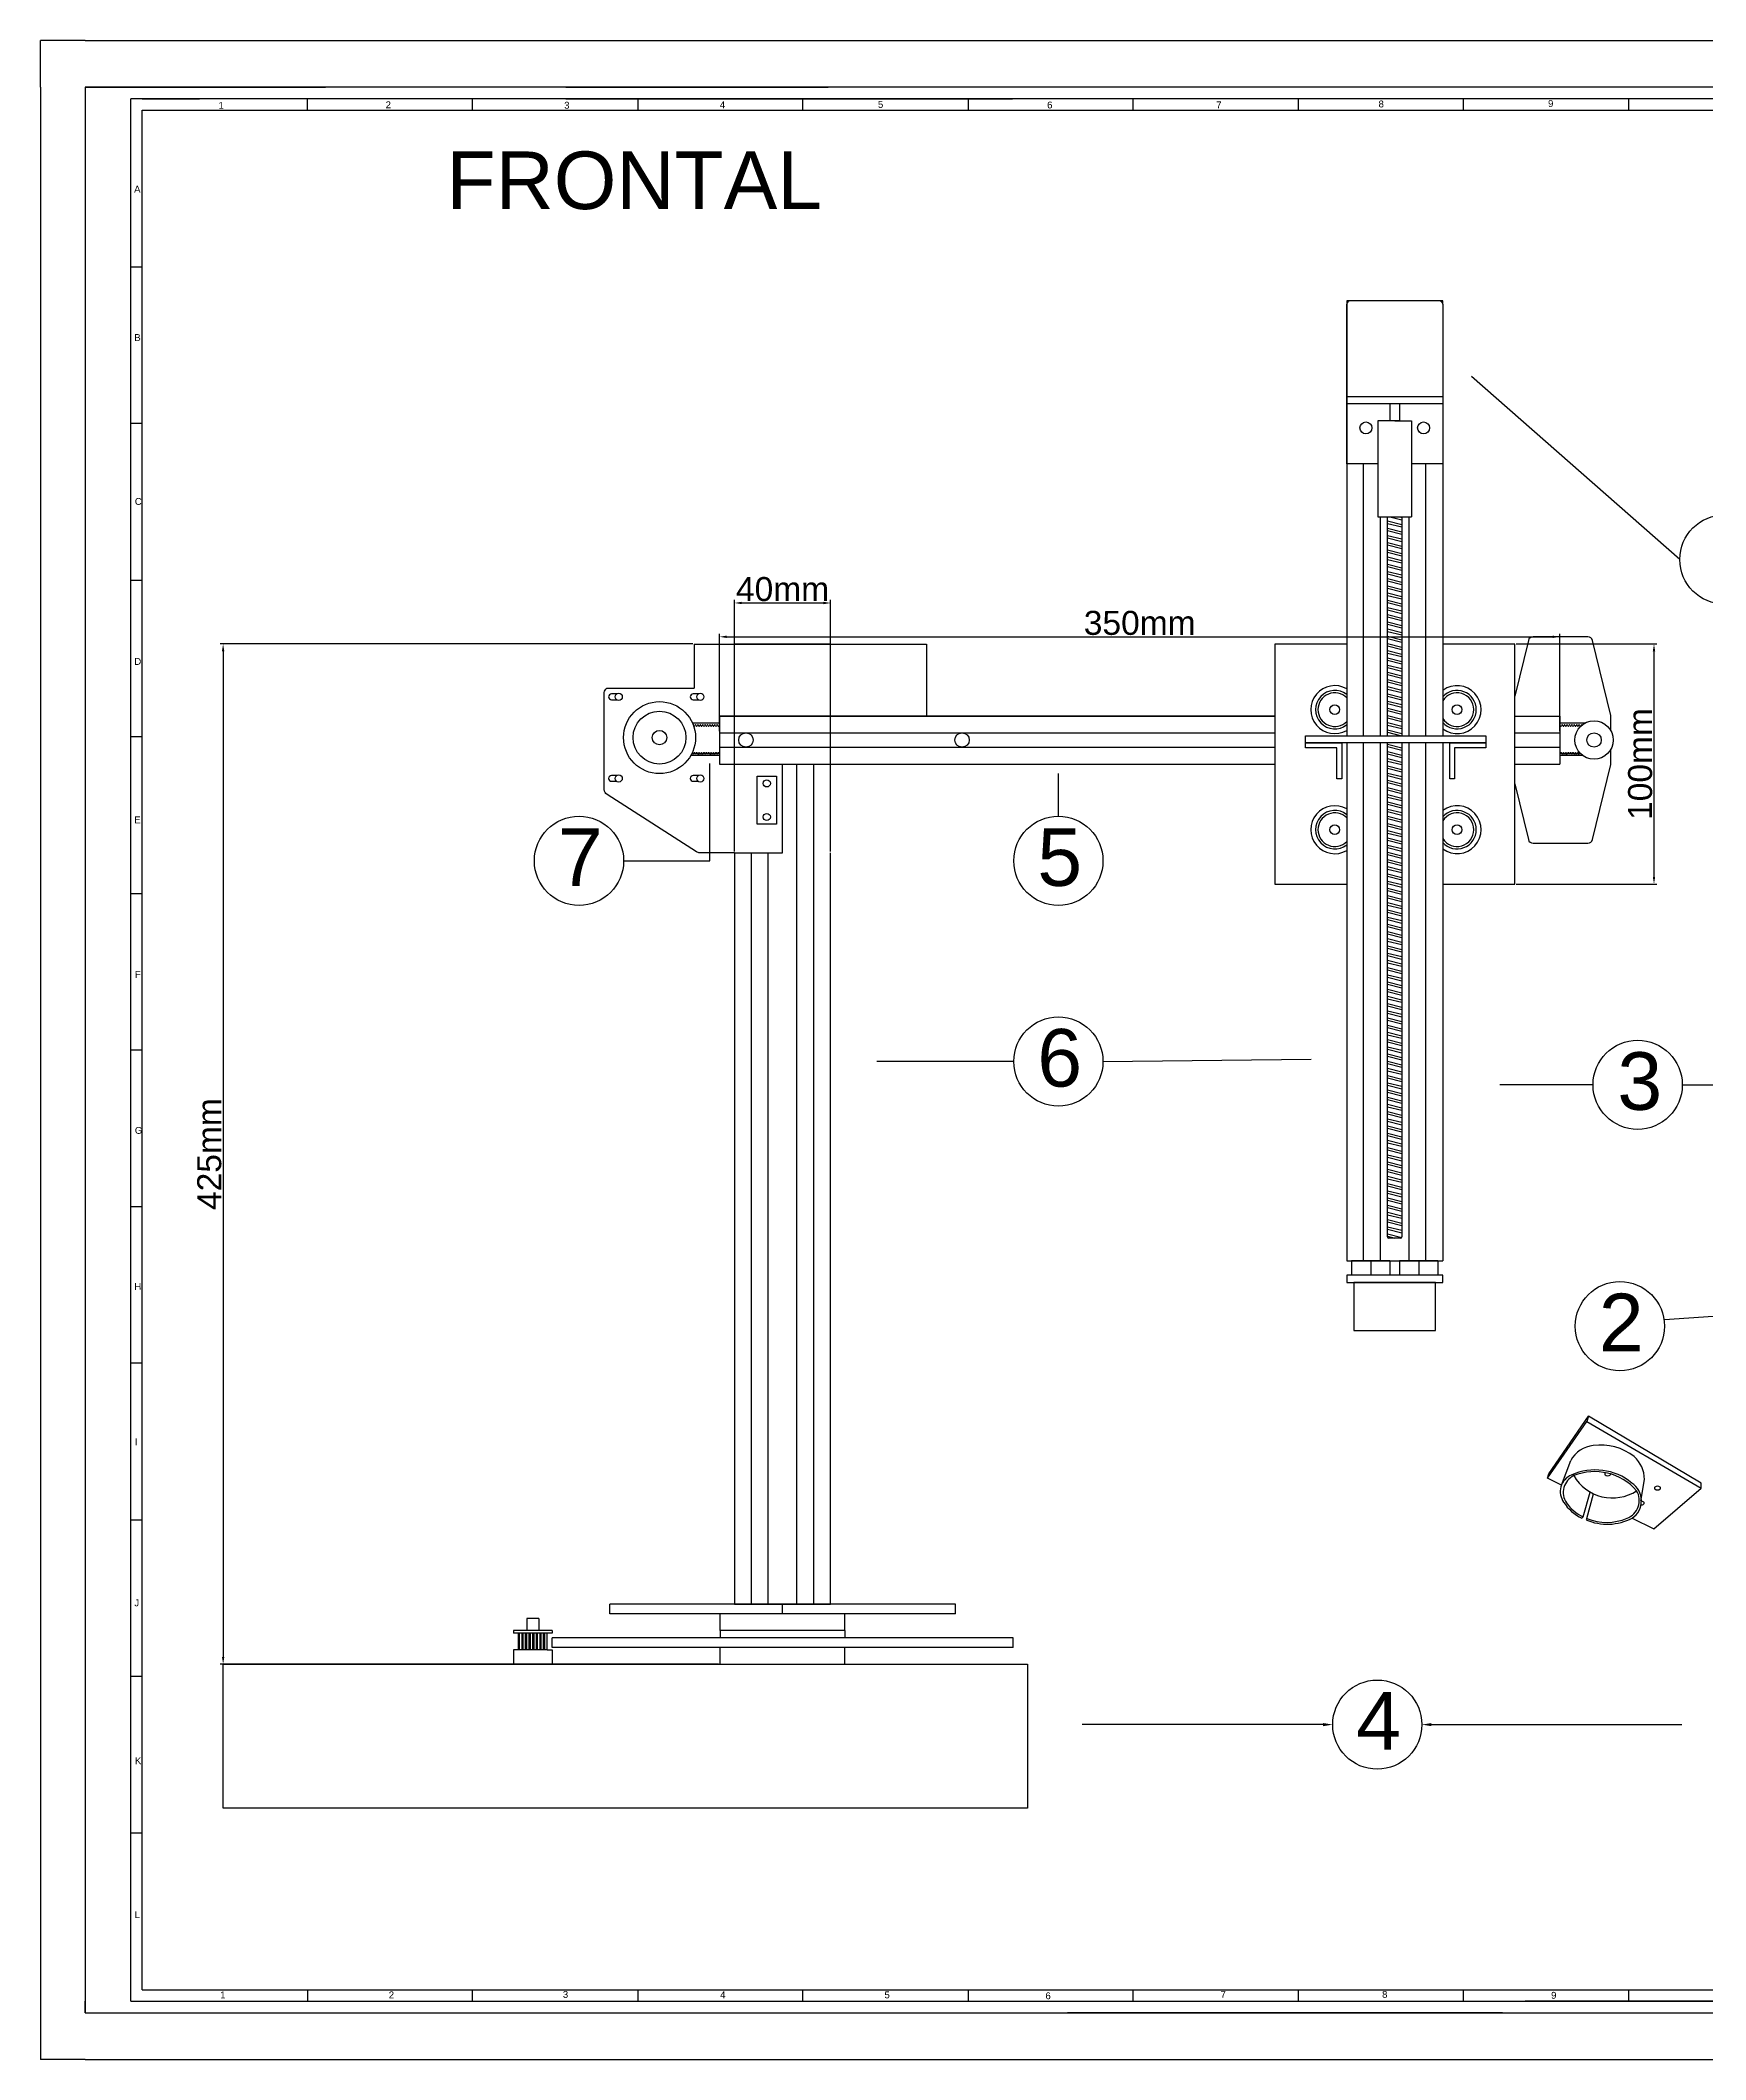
# Model space of a CAD drawing. Header units: millimetres. Extents: x -1898 to 4258, y 366 to 1294.
# Drawn here: x 1060 to 1753, y 447 to 1288 of the extents above; entities that cross this region are included whole.
import ezdxf
from ezdxf import colors
from ezdxf.entities.mleader import LeaderData, LeaderLine
from ezdxf.math import Vec2, Vec3

# ---------------------------------------------------------------- set-up
doc = ezdxf.new("R2010")
doc.units = ezdxf.units.MM
doc.layers.get('Defpoints').update_dxf_attribs({"color": 170})
for name, color, linetype in [('Carros', 10, 'Continuous'), ('Complementos', 3, 'Continuous'), ('Plásticos', 50, 'Continuous')]:
    doc.layers.add(name, color=color, linetype=linetype)
doc.layers.add('Medidas', color=5, linetype='Continuous', lineweight=30, plot=False)
doc.styles.add('Anotativo', font='arial.ttf')
doc.styles.get("Standard").update_dxf_attribs({"font": 'arial.ttf', "height": 5})
doc.dimstyles.new('ISO-25', dxfattribs={"dimtxt": 10, "dimasz": 3, "dimexe": 1.25, "dimexo": 0.625, "dimtad": 1, "dimtxsty": 'Anotativo', "dimcen": 2.5, "dimadec": 0, "dimazin": 0, "dimtfac": 1, "dimtmove": 0, "dimatfit": 3, "dimfxl": 1, "dimarcsym": 0})

# ---------------------------------------------------------------- blocks, each defined once
blk = doc.blocks.new('*D18')
at = {"layer": 'Defpoints', "color": 0, "transparency": 16777216}
for p in [(1692.75, 1039.67), (1342.75, 999.67), (1692.75, 999.67)]:
    blk.add_point(p, dxfattribs=at)
at = {"layer": 'Medidas', "color": 0, "lineweight": -2, "transparency": 16777216}
for p, q in [((1342.75, 1000.29), (1342.75, 1040.92)), ((1345.75, 1039.67), (1689.75, 1039.67)), ((1692.75, 1000.29), (1692.75, 1040.92))]:
    blk.add_line(p, q, dxfattribs=at)
at = {"layer": 'Medidas', "color": 0, "transparency": 16777216}
for points in [[(1345.75, 1040.17), (1345.75, 1039.17), (1342.75, 1039.67)], [(1689.75, 1040.17), (1689.75, 1039.17), (1692.75, 1039.67)]]:
    blk.add_solid(points, dxfattribs=at)
at = {"layer": 'Medidas', "color": 0, "transparency": 16777216, "insert": (1517.75, 1045.4), "char_height": 10, "attachment_point": 5, "style": 'Anotativo'}
blk.add_mtext('350mm', dxfattribs=at)
blk = doc.blocks.new('*D21')
at = {"layer": 'Defpoints', "color": 0, "transparency": 16777216}
for p in [(1332.24, 1036.67), (1135.99, 611.67), (1342.99, 611.67)]:
    blk.add_point(p, dxfattribs=at)
at = {"layer": 'Medidas', "color": 0, "lineweight": -2, "transparency": 16777216}
for p, q in [((1331.61, 1036.67), (1134.74, 1036.67)), ((1135.99, 1033.67), (1135.99, 614.67)), ((1342.37, 611.67), (1134.74, 611.67))]:
    blk.add_line(p, q, dxfattribs=at)
at = {"layer": 'Medidas', "color": 0, "transparency": 16777216}
for points in [[(1135.49, 1033.67), (1136.49, 1033.67), (1135.99, 1036.67)], [(1135.49, 614.67), (1136.49, 614.67), (1135.99, 611.67)]]:
    blk.add_solid(points, dxfattribs=at)
at = {"layer": 'Medidas', "color": 0, "transparency": 16777216, "insert": (1130.26, 824.17), "char_height": 10, "attachment_point": 5, "rotation": 90, "style": 'Anotativo'}
blk.add_mtext('425mm', dxfattribs=at)
blk = doc.blocks.new('*D22')
at = {"layer": 'Defpoints', "color": 0, "transparency": 16777216}
for p in [(1388.99, 1053.75), (1348.99, 949.67), (1388.99, 949.67)]:
    blk.add_point(p, dxfattribs=at)
at = {"layer": 'Medidas', "color": 0, "lineweight": -2, "transparency": 16777216}
for p, q in [((1348.99, 950.29), (1348.99, 1055)), ((1351.99, 1053.75), (1385.99, 1053.75)), ((1388.99, 950.29), (1388.99, 1055))]:
    blk.add_line(p, q, dxfattribs=at)
at = {"layer": 'Medidas', "color": 0, "transparency": 16777216}
for points in [[(1351.99, 1054.25), (1351.99, 1053.25), (1348.99, 1053.75)], [(1385.99, 1054.25), (1385.99, 1053.25), (1388.99, 1053.75)]]:
    blk.add_solid(points, dxfattribs=at)
at = {"layer": 'Medidas', "color": 0, "transparency": 16777216, "insert": (1368.99, 1059.49), "char_height": 10, "attachment_point": 5, "style": 'Anotativo'}
blk.add_mtext('40mm', dxfattribs=at)
blk = doc.blocks.new('*D25')
at = {"layer": 'Defpoints', "color": 0, "lineweight": -2, "transparency": 16777216}
for p, q in [((1674.62, 1036.67), (1733.21, 1036.67)), ((1731.96, 1033.67), (1731.96, 939.67)), ((1674.62, 936.67), (1733.21, 936.67))]:
    blk.add_line(p, q, dxfattribs=at)
at = {"layer": 'Defpoints', "color": 0, "transparency": 16777216}
for p in [(1673.99, 1036.67), (1673.99, 936.67), (1731.96, 936.67)]:
    blk.add_point(p, dxfattribs=at)
for points in [[(1731.46, 1033.67), (1732.46, 1033.67), (1731.96, 1036.67)], [(1731.46, 939.67), (1732.46, 939.67), (1731.96, 936.67)]]:
    blk.add_solid(points, dxfattribs=at)
at = {"layer": 'Defpoints', "color": 0, "transparency": 16777216, "insert": (1726.23, 986.67), "char_height": 10, "attachment_point": 5, "rotation": 90, "style": 'Anotativo'}
blk.add_mtext('100mm', dxfattribs=at)

msp = doc.modelspace()

# ---------------------------------------------------------------- linework, layer by layer
at = {"color": 0}
for p, q in [((1059.879, 1268.57), (1059.879, 1288.121)), ((1078.476, 1288.121), (1059.879, 1288.121)), ((1078.476, 1288.121), (2212.434, 1288.121)), ((1059.879, 1268.57), (1059.879, 466.502)), ((2212.434, 1268.57), (1078.476, 1268.57)), ((1078.476, 1268.57), (1078.476, 466.502)), ((1078.476, 1268.57), (1178.616, 1268.57)), ((1078.476, 1268.57), (1102.319, 1268.57)), ((2207.665, 1263.801), (1097.551, 1263.801)), ((1097.551, 471.271), (1097.551, 1263.801)), ((1102.319, 1263.801), (1126.162, 1263.801)), ((1171.105, 1259.033), (1171.105, 1263.801)), ((1239.891, 1259.033), (1239.891, 1263.801)), ((1278.755, 1268.57), (1387.954, 1268.57)), ((1278.755, 1263.801), (1464.728, 1263.801)), ((1278.755, 1263.801), (1383.186, 1263.801)), ((1308.677, 1263.801), (1308.677, 1259.033)), ((1377.463, 1259.033), (1377.463, 1263.801)), ((1446.25, 1263.801), (1446.25, 1259.033)), ((1668.821, 1263.801), (1487.617, 1263.801)), ((1515.036, 1259.033), (1515.036, 1263.801)), ((1583.822, 1263.801), (1583.822, 1259.033)), ((1668.821, 1268.57), (1641.893, 1268.57)), ((1652.608, 1259.033), (1652.608, 1263.801)), ((1668.821, 1268.57), (1668.821, 1268.57)), ((1721.394, 1263.801), (1721.394, 1259.033)), ((1102.319, 1259.033), (2202.897, 1259.033)), ((1102.319, 476.039), (1102.319, 1259.033)), ((1102.319, 1259.033), (1171.105, 1259.033)), ((1171.105, 1259.033), (1239.891, 1259.033)), ((1097.551, 1193.776), (1102.319, 1193.776)), ((1102.319, 1128.527), (1097.551, 1128.527)), ((1097.551, 1063.279), (1102.319, 1063.279)), ((1102.319, 998.03), (1097.551, 998.03)), ((1097.551, 932.781), (1102.319, 932.781)), ((1102.319, 867.532), (1097.551, 867.532)), ((1097.551, 802.283), (1102.319, 802.283)), ((1102.319, 737.035), (1097.551, 737.035)), ((1097.551, 671.786), (1102.319, 671.786)), ((1102.319, 606.537), (1097.551, 606.537)), ((1102.319, 541.288), (1102.319, 606.537)), ((1102.319, 541.288), (1097.551, 541.288)), ((1102.319, 476.039), (1102.319, 541.288)), ((1078.476, 466.502), (1078.476, 471.271)), ((1097.551, 471.271), (1097.551, 476.039)), ((1097.551, 471.271), (2031.229, 471.271)), ((1097.551, 471.271), (1278.755, 471.271)), ((1097.551, 471.271), (1278.755, 471.271)), ((1097.551, 471.271), (1111.856, 471.271)), ((1102.319, 476.039), (2031.229, 476.039)), ((1102.319, 476.039), (1171.105, 476.039)), ((1171.105, 476.039), (1171.105, 471.271)), ((1239.891, 471.271), (1239.891, 476.039)), ((1308.677, 476.039), (1308.677, 471.271)), ((1377.463, 471.271), (1377.463, 476.039)), ((1446.25, 476.039), (1446.25, 471.271)), ((1515.036, 471.271), (1515.036, 476.039)), ((1583.822, 476.039), (1583.822, 471.271)), ((1652.608, 471.271), (1652.608, 476.039)), ((1859.562, 471.271), (1678.358, 471.271)), ((1721.394, 476.039), (1721.394, 471.271)), ((1059.879, 466.502), (1059.879, 446.951)), ((1078.476, 466.502), (2038.191, 466.502)), ((1078.476, 466.502), (2038.191, 466.502)), ((1078.476, 466.502), (1097.551, 466.502)), ((1078.476, 466.502), (1083.245, 466.502)), ((1078.476, 466.502), (1126.162, 466.502)), ((1126.162, 466.502), (1173.847, 466.502)), ((1668.821, 466.502), (1487.617, 466.502)), ((1668.821, 466.502), (1487.617, 466.502)), ((1078.476, 446.951), (1059.879, 446.951)), ((1078.476, 446.951), (2212.434, 446.951))]:
    msp.add_line(p, q, dxfattribs=at)
for p, q in [((1643.993, 1179.667), (1603.993, 1179.667)), ((1643.993, 1178.167), (1643.993, 1179.667)), ((1603.993, 1111.667), (1603.993, 998.472)), ((1610.993, 998.472), (1610.993, 1111.667)), ((1636.993, 998.472), (1636.993, 1111.667)), ((1643.993, 1111.667), (1643.993, 998.472)), ((1617.993, 998.472), (1617.993, 1089.667)), ((1629.993, 998.472), (1629.993, 1089.667)), ((1573.993, 1006.667), (1342.752, 1006.667)), ((1342.752, 1006.667), (1342.752, 986.667)), ((1342.752, 1006.667), (1573.993, 1006.667)), ((1673.993, 1006.667), (1692.752, 1006.667)), ((1692.752, 1006.667), (1692.752, 986.667)), ((1342.752, 999.667), (1573.993, 999.667)), ((1342.752, 993.667), (1573.993, 993.667)), ((1586.873, 993.472), (1586.873, 995.472)), ((1586.873, 995.472), (1601.873, 995.472)), ((1599.873, 993.472), (1586.873, 993.472)), ((1599.873, 980.472), (1599.873, 993.472)), ((1601.873, 995.472), (1601.873, 980.472)), ((1603.993, 995.472), (1603.993, 779.667)), ((1610.993, 779.667), (1610.993, 995.472)), ((1617.993, 779.667), (1617.993, 995.472)), ((1629.993, 779.667), (1629.993, 995.472)), ((1636.993, 779.667), (1636.993, 995.472)), ((1643.993, 995.472), (1643.993, 779.667)), ((1646.873, 995.472), (1661.873, 995.472)), ((1646.873, 980.472), (1646.873, 995.472)), ((1661.873, 993.472), (1648.873, 993.472)), ((1648.873, 993.472), (1648.873, 980.472)), ((1661.873, 995.472), (1661.873, 993.472)), ((1673.993, 999.667), (1692.752, 999.667)), ((1673.993, 993.667), (1692.752, 993.667)), ((1342.752, 986.667), (1573.993, 986.667)), ((1374.993, 636.667), (1374.993, 986.667)), ((1381.993, 636.667), (1381.993, 986.667)), ((1673.993, 986.667), (1692.752, 986.667)), ((1601.873, 980.472), (1599.873, 980.472)), ((1648.873, 980.472), (1646.873, 980.472)), ((1355.993, 636.667), (1355.993, 949.667)), ((1362.993, 636.667), (1362.993, 949.667)), ((1603.993, 779.667), (1643.993, 779.667))]:
    msp.add_line(p, q)
for points in [[(1603.993, 1179.667), (1603.993, 998.472)], [(1388.993, 1036.667), (1348.993, 1036.667)], [(1348.993, 949.667), (1348.993, 636.667), (1388.993, 636.667), (1388.993, 949.667)]]:
    msp.add_lwpolyline(points)
msp.add_lwpolyline([(1661.873, 995.472), (1586.873, 995.472), (1586.873, 998.472), (1661.873, 998.472)], close=True)
for centre in [(1300.752, 1014.667), (1334.752, 1014.667), (1300.752, 980.667), (1334.752, 980.667), (1362.409, 978.601), (1362.409, 964.601)]:
    msp.add_circle(centre, 1.5)
at = {"layer": 'Carros'}
for p, q in [((1332.235, 1036.667), (1332.235, 1018.225)), ((1428.993, 1036.667), (1428.993, 1006.667)), ((1295.838, 1018.225), (1332.235, 1018.225)), ((1299.852, 1015.867), (1297.752, 1015.867)), ((1297.752, 1013.467), (1299.852, 1013.467)), ((1333.852, 1015.867), (1331.752, 1015.867)), ((1331.752, 1013.467), (1333.852, 1013.467)), ((1368.993, 949.667), (1368.993, 986.667)), ((1299.852, 981.867), (1297.752, 981.867)), ((1297.752, 979.467), (1299.852, 979.467)), ((1333.852, 981.867), (1331.752, 981.867)), ((1331.752, 979.467), (1333.852, 979.467)), ((1358.409, 981.601), (1366.409, 981.601)), ((1358.409, 961.601), (1358.409, 981.601)), ((1366.409, 981.601), (1366.409, 961.601)), ((1366.409, 961.601), (1358.409, 961.601)), ((1348.993, 949.667), (1368.993, 949.667)), ((1440.993, 636.667), (1296.993, 636.667)), ((1296.993, 632.667), (1296.993, 636.667)), ((1440.993, 632.667), (1296.993, 632.667)), ((1394.993, 632.667), (1342.993, 632.667)), ((1342.993, 625.667), (1342.993, 632.667)), ((1368.993, 632.667), (1368.993, 636.667)), ((1394.993, 625.667), (1394.993, 632.667)), ((1440.993, 632.667), (1440.993, 636.667)), ((1464.993, 622.667), (1272.993, 622.667)), ((1272.993, 618.667), (1272.993, 622.667)), ((1394.993, 625.667), (1342.993, 625.667)), ((1342.993, 625.667), (1342.993, 622.667)), ((1394.993, 625.667), (1394.993, 622.667)), ((1464.993, 618.667), (1464.993, 622.667)), ((1464.993, 618.667), (1272.993, 618.667)), ((1342.993, 611.667), (1342.993, 618.667)), ((1388.993, 618.667), (1348.993, 618.667)), ((1394.993, 611.667), (1394.993, 618.667))]:
    msp.add_line(p, q, dxfattribs=at)
for points in [[(1332.235, 1036.667), (1428.993, 1036.667)], [(1603.993, 1036.667), (1573.993, 1036.667), (1573.993, 936.667), (1603.993, 936.667)], [(1643.993, 936.667), (1673.993, 936.667), (1673.993, 1036.667), (1643.993, 1036.667)]]:
    msp.add_lwpolyline(points, dxfattribs=at)
for points in [[(1713.993, 1000.54), (1713.993, 1006.428, 0.0595292), (1713.937, 1006.899), (1706.364, 1038.138, 0.3461491), (1704.42, 1039.667), (1681.566, 1039.667, 0.3461491), (1679.623, 1038.138), (1673.993, 1014.917)], [(1348.993, 949.667), (1334.484, 949.667, -0.1434828), (1333.135, 950.062), (1295.902, 973.929, -0.2555432), (1294.752, 976.034), (1294.752, 1016.445, -0.2811763), (1295.838, 1018.225)], [(1673.993, 978.417), (1679.623, 955.195, 0.3461491), (1681.566, 953.667), (1704.42, 953.667, 0.3461491), (1706.364, 955.195), (1713.937, 986.434, 0.0595292), (1713.993, 986.906), (1713.993, 992.794)]]:
    msp.add_lwpolyline(points, format="xyb", dxfattribs=at)
for centre, radius in [((1317.752, 997.667), 15), ((1353.752, 996.667), 3), ((1443.752, 996.667), 3)]:
    msp.add_circle(centre, radius, dxfattribs=at)
for centre in [(1297.752, 1014.667), (1331.752, 1014.667), (1297.752, 980.667), (1331.752, 980.667)]:
    msp.add_arc(centre, 1.2, 90, 270, dxfattribs=at)
at = {"layer": 'Complementos'}
for p, q in [((1603.993, 1139.667), (1603.993, 1178.167)), ((1642.493, 1179.667), (1605.493, 1179.667)), ((1643.993, 1178.167), (1643.993, 1139.667)), ((1643.993, 1139.667), (1603.993, 1139.667)), ((1603.993, 1111.667), (1603.993, 1139.667)), ((1643.993, 1136.667), (1603.993, 1136.667)), ((1621.993, 1136.667), (1621.993, 1129.667)), ((1625.993, 1136.667), (1625.993, 1129.667)), ((1643.993, 1139.667), (1643.993, 1111.667)), ((1621.993, 1129.667), (1616.993, 1129.667)), ((1616.993, 1129.667), (1616.993, 1089.667)), ((1625.993, 1129.667), (1621.993, 1129.667)), ((1623.993, 1129.667), (1630.993, 1129.667)), ((1625.993, 1129.667), (1630.993, 1129.667)), ((1630.993, 1129.667), (1630.993, 1089.667)), ((1616.993, 1111.667), (1603.993, 1111.667)), ((1643.993, 1111.667), (1630.993, 1111.667)), ((1616.993, 1089.667), (1630.993, 1089.667)), ((1620.993, 998.472), (1620.993, 1089.667)), ((1620.993, 1087.917), (1626.993, 1086.417)), ((1620.993, 1086.917), (1626.993, 1085.417)), ((1621.993, 1089.667), (1626.993, 1088.417)), ((1625.993, 1089.667), (1626.993, 1089.417)), ((1626.993, 1089.667), (1626.993, 998.472)), ((1620.993, 1084.917), (1626.993, 1083.417)), ((1620.993, 1083.917), (1626.993, 1082.417)), ((1620.993, 1081.917), (1626.993, 1080.417)), ((1620.993, 1080.917), (1626.993, 1079.417)), ((1620.993, 1078.917), (1626.993, 1077.417)), ((1620.993, 1077.917), (1626.993, 1076.417)), ((1620.993, 1075.917), (1626.993, 1074.417)), ((1620.993, 1074.917), (1626.993, 1073.417)), ((1620.993, 1072.917), (1626.993, 1071.417)), ((1620.993, 1071.917), (1626.993, 1070.417)), ((1620.993, 1069.917), (1626.993, 1068.417)), ((1620.993, 1068.917), (1626.993, 1067.417)), ((1620.993, 1066.917), (1626.993, 1065.417)), ((1620.993, 1065.917), (1626.993, 1064.417)), ((1620.993, 1063.917), (1626.993, 1062.417)), ((1620.993, 1062.917), (1626.993, 1061.417)), ((1620.993, 1060.917), (1626.993, 1059.417)), ((1620.993, 1059.917), (1626.993, 1058.417)), ((1620.993, 1057.917), (1626.993, 1056.417)), ((1620.993, 1056.917), (1626.993, 1055.417)), ((1620.993, 1054.917), (1626.993, 1053.417)), ((1620.993, 1053.917), (1626.993, 1052.417)), ((1620.993, 1051.917), (1626.993, 1050.417)), ((1620.993, 1050.917), (1626.993, 1049.417)), ((1620.993, 1048.917), (1626.993, 1047.417)), ((1620.993, 1047.917), (1626.993, 1046.417)), ((1620.993, 1045.917), (1626.993, 1044.417)), ((1620.993, 1044.917), (1626.993, 1043.417)), ((1620.993, 1042.917), (1626.993, 1041.417)), ((1620.993, 1041.917), (1626.993, 1040.417)), ((1620.993, 1039.917), (1626.993, 1038.417)), ((1620.993, 1038.917), (1626.993, 1037.417)), ((1620.993, 1036.917), (1626.993, 1035.417)), ((1620.993, 1035.917), (1626.993, 1034.417)), ((1620.993, 1033.917), (1626.993, 1032.417)), ((1620.993, 1032.917), (1626.993, 1031.417)), ((1620.993, 1030.917), (1626.993, 1029.417)), ((1620.993, 1029.917), (1626.993, 1028.417)), ((1620.993, 1027.917), (1626.993, 1026.417)), ((1620.993, 1026.917), (1626.993, 1025.417)), ((1620.993, 1024.917), (1626.993, 1023.417)), ((1620.993, 1023.917), (1626.993, 1022.417)), ((1620.993, 1021.917), (1626.993, 1020.417)), ((1620.993, 1020.917), (1626.993, 1019.417)), ((1620.993, 1018.917), (1626.993, 1017.417)), ((1620.993, 1017.917), (1626.993, 1016.417)), ((1620.993, 1015.917), (1626.993, 1014.417)), ((1620.993, 1014.917), (1626.993, 1013.417)), ((1620.993, 1012.917), (1626.993, 1011.417)), ((1620.993, 1011.917), (1626.993, 1010.417)), ((1620.993, 1009.917), (1626.993, 1008.417)), ((1342.752, 1003.667), (1331.499, 1003.667)), ((1332.073, 1002.524), (1331.752, 1003.167)), ((1332.752, 1003.167), (1332.43, 1002.524)), ((1333.073, 1002.524), (1332.752, 1003.167)), ((1333.752, 1003.167), (1333.43, 1002.524)), ((1334.073, 1002.524), (1333.752, 1003.167)), ((1334.752, 1003.167), (1334.43, 1002.524)), ((1335.073, 1002.524), (1334.752, 1003.167)), ((1335.752, 1003.167), (1335.43, 1002.524)), ((1336.073, 1002.524), (1335.752, 1003.167)), ((1336.752, 1003.167), (1336.43, 1002.524)), ((1337.073, 1002.524), (1336.752, 1003.167)), ((1337.752, 1003.167), (1337.43, 1002.524)), ((1338.073, 1002.524), (1337.752, 1003.167)), ((1338.752, 1003.167), (1338.43, 1002.524)), ((1339.073, 1002.524), (1338.752, 1003.167)), ((1339.752, 1003.167), (1339.43, 1002.524)), ((1340.073, 1002.524), (1339.752, 1003.167)), ((1340.752, 1003.167), (1340.43, 1002.524)), ((1341.073, 1002.524), (1340.752, 1003.167)), ((1341.752, 1003.167), (1341.43, 1002.524)), ((1342.073, 1002.524), (1341.752, 1003.167)), ((1342.752, 1003.167), (1342.43, 1002.524)), ((1620.993, 1008.917), (1626.993, 1007.417)), ((1620.993, 1006.917), (1626.993, 1005.417)), ((1620.993, 1005.917), (1626.993, 1004.417)), ((1620.993, 1003.917), (1626.993, 1002.417)), ((1620.993, 1002.917), (1626.993, 1001.417)), ((1703.12, 1003.667), (1692.752, 1003.667)), ((1693.073, 1002.524), (1692.752, 1003.167)), ((1693.752, 1003.167), (1693.43, 1002.524)), ((1694.073, 1002.524), (1693.752, 1003.167)), ((1694.752, 1003.167), (1694.43, 1002.524)), ((1695.073, 1002.524), (1694.752, 1003.167)), ((1695.752, 1003.167), (1695.43, 1002.524)), ((1696.073, 1002.524), (1695.752, 1003.167)), ((1696.752, 1003.167), (1696.43, 1002.524)), ((1697.073, 1002.524), (1696.752, 1003.167)), ((1697.752, 1003.167), (1697.43, 1002.524)), ((1698.073, 1002.524), (1697.752, 1003.167)), ((1698.752, 1003.167), (1698.43, 1002.524)), ((1699.073, 1002.524), (1698.752, 1003.167)), ((1699.752, 1003.167), (1699.43, 1002.524)), ((1700.073, 1002.524), (1699.752, 1003.167)), ((1700.752, 1003.167), (1700.43, 1002.524)), ((1701.073, 1002.524), (1700.752, 1003.167)), ((1701.752, 1003.167), (1701.43, 1002.524)), ((1620.993, 1000.917), (1626.993, 999.417)), ((1620.993, 999.917), (1626.774, 998.472)), ((1620.993, 789.667), (1620.993, 995.472)), ((1620.993, 994.917), (1626.993, 993.417)), ((1620.993, 993.917), (1626.993, 992.417)), ((1626.774, 995.472), (1626.993, 995.417)), ((1626.993, 995.472), (1626.993, 789.667)), ((1342.752, 990.167), (1330.742, 990.167)), ((1331.752, 990.667), (1331.43, 991.309)), ((1332.073, 991.309), (1331.752, 990.667)), ((1332.752, 990.667), (1332.43, 991.309)), ((1333.073, 991.309), (1332.752, 990.667)), ((1333.752, 990.667), (1333.43, 991.309)), ((1334.073, 991.309), (1333.752, 990.667)), ((1334.752, 990.667), (1334.43, 991.309)), ((1335.073, 991.309), (1334.752, 990.667)), ((1335.752, 990.667), (1335.43, 991.309)), ((1336.073, 991.309), (1335.752, 990.667)), ((1336.752, 990.667), (1336.43, 991.309)), ((1337.073, 991.309), (1336.752, 990.667)), ((1337.752, 990.667), (1337.43, 991.309)), ((1338.073, 991.309), (1337.752, 990.667)), ((1338.752, 990.667), (1338.43, 991.309)), ((1339.073, 991.309), (1338.752, 990.667)), ((1339.752, 990.667), (1339.43, 991.309)), ((1340.073, 991.309), (1339.752, 990.667)), ((1340.752, 990.667), (1340.43, 991.309)), ((1341.073, 991.309), (1340.752, 990.667)), ((1341.752, 990.667), (1341.43, 991.309)), ((1342.073, 991.309), (1341.752, 990.667)), ((1342.752, 990.667), (1342.43, 991.309)), ((1620.993, 991.917), (1626.993, 990.417)), ((1620.993, 990.917), (1626.993, 989.417)), ((1620.993, 988.917), (1626.993, 987.417)), ((1620.993, 987.917), (1626.993, 986.417)), ((1620.993, 985.917), (1626.993, 984.417)), ((1620.993, 984.917), (1626.993, 983.417)), ((1693.073, 991.309), (1692.752, 990.667)), ((1702.33, 990.167), (1692.752, 990.167)), ((1693.752, 990.667), (1693.43, 991.309)), ((1694.073, 991.309), (1693.752, 990.667)), ((1694.752, 990.667), (1694.43, 991.309)), ((1695.073, 991.309), (1694.752, 990.667)), ((1695.752, 990.667), (1695.43, 991.309)), ((1696.073, 991.309), (1695.752, 990.667)), ((1696.752, 990.667), (1696.43, 991.309)), ((1697.073, 991.309), (1696.752, 990.667)), ((1697.752, 990.667), (1697.43, 991.309)), ((1698.073, 991.309), (1697.752, 990.667)), ((1698.752, 990.667), (1698.43, 991.309)), ((1699.073, 991.309), (1698.752, 990.667)), ((1699.752, 990.667), (1699.43, 991.309)), ((1700.073, 991.309), (1699.752, 990.667)), ((1700.752, 990.667), (1700.43, 991.309)), ((1701.073, 991.309), (1700.752, 990.667)), ((1620.993, 982.917), (1626.993, 981.417)), ((1620.993, 981.917), (1626.993, 980.417)), ((1620.993, 979.917), (1626.993, 978.417)), ((1620.993, 978.917), (1626.993, 977.417)), ((1620.993, 976.917), (1626.993, 975.417)), ((1620.993, 975.917), (1626.993, 974.417)), ((1620.993, 973.917), (1626.993, 972.417)), ((1620.993, 972.917), (1626.993, 971.417)), ((1620.993, 970.917), (1626.993, 969.417)), ((1620.993, 969.917), (1626.993, 968.417)), ((1620.993, 967.917), (1626.993, 966.417)), ((1620.993, 966.917), (1626.993, 965.417)), ((1620.993, 964.917), (1626.993, 963.417)), ((1620.993, 963.917), (1626.993, 962.417)), ((1620.993, 961.917), (1626.993, 960.417)), ((1620.993, 960.917), (1626.993, 959.417)), ((1620.993, 958.917), (1626.993, 957.417)), ((1620.993, 957.917), (1626.993, 956.417)), ((1620.993, 955.917), (1626.993, 954.417)), ((1620.993, 954.917), (1626.993, 953.417)), ((1620.993, 952.917), (1626.993, 951.417)), ((1620.993, 951.917), (1626.993, 950.417)), ((1620.993, 949.917), (1626.993, 948.417)), ((1620.993, 948.917), (1626.993, 947.417)), ((1620.993, 946.917), (1626.993, 945.417)), ((1620.993, 945.917), (1626.993, 944.417)), ((1620.993, 943.917), (1626.993, 942.417)), ((1620.993, 942.917), (1626.993, 941.417)), ((1620.993, 940.917), (1626.993, 939.417)), ((1620.993, 939.917), (1626.993, 938.417)), ((1620.993, 937.917), (1626.993, 936.417)), ((1620.993, 936.917), (1626.993, 935.417)), ((1620.993, 934.917), (1626.993, 933.417)), ((1620.993, 933.917), (1626.993, 932.417)), ((1620.993, 931.917), (1626.993, 930.417)), ((1620.993, 930.917), (1626.993, 929.417)), ((1620.993, 928.917), (1626.993, 927.417)), ((1620.993, 927.917), (1626.993, 926.417)), ((1620.993, 925.917), (1626.993, 924.417)), ((1620.993, 924.917), (1626.993, 923.417)), ((1620.993, 922.917), (1626.993, 921.417)), ((1620.993, 921.917), (1626.993, 920.417)), ((1620.993, 919.917), (1626.993, 918.417)), ((1620.993, 918.917), (1626.993, 917.417)), ((1620.993, 916.917), (1626.993, 915.417)), ((1620.993, 915.917), (1626.993, 914.417)), ((1620.993, 913.917), (1626.993, 912.417)), ((1620.993, 912.917), (1626.993, 911.417)), ((1620.993, 910.917), (1626.993, 909.417)), ((1620.993, 909.917), (1626.993, 908.417)), ((1620.993, 907.917), (1626.993, 906.417)), ((1620.993, 906.917), (1626.993, 905.417)), ((1620.993, 904.917), (1626.993, 903.417)), ((1620.993, 903.917), (1626.993, 902.417)), ((1620.993, 901.917), (1626.993, 900.417)), ((1620.993, 900.917), (1626.993, 899.417)), ((1620.993, 898.917), (1626.993, 897.417)), ((1620.993, 897.917), (1626.993, 896.417)), ((1620.993, 895.917), (1626.993, 894.417)), ((1620.993, 894.917), (1626.993, 893.417)), ((1620.993, 892.917), (1626.993, 891.417)), ((1620.993, 891.917), (1626.993, 890.417)), ((1620.993, 889.917), (1626.993, 888.417)), ((1620.993, 888.917), (1626.993, 887.417)), ((1620.993, 886.917), (1626.993, 885.417)), ((1620.993, 885.917), (1626.993, 884.417)), ((1620.993, 883.917), (1626.993, 882.417)), ((1620.993, 882.917), (1626.993, 881.417)), ((1620.993, 880.917), (1626.993, 879.417)), ((1620.993, 879.917), (1626.993, 878.417)), ((1620.993, 877.917), (1626.993, 876.417)), ((1620.993, 876.917), (1626.993, 875.417)), ((1620.993, 874.917), (1626.993, 873.417)), ((1620.993, 873.917), (1626.993, 872.417)), ((1620.993, 871.917), (1626.993, 870.417)), ((1620.993, 870.917), (1626.993, 869.417)), ((1620.993, 868.917), (1626.993, 867.417)), ((1620.993, 867.917), (1626.993, 866.417)), ((1620.993, 865.917), (1626.993, 864.417)), ((1620.993, 864.917), (1626.993, 863.417)), ((1620.993, 862.917), (1626.993, 861.417)), ((1620.993, 861.917), (1626.993, 860.417)), ((1620.993, 859.917), (1626.993, 858.417)), ((1620.993, 858.917), (1626.993, 857.417)), ((1620.993, 856.917), (1626.993, 855.417)), ((1620.993, 855.917), (1626.993, 854.417)), ((1620.993, 853.917), (1626.993, 852.417)), ((1620.993, 852.917), (1626.993, 851.417)), ((1620.993, 850.917), (1626.993, 849.417)), ((1620.993, 849.917), (1626.993, 848.417)), ((1620.993, 847.917), (1626.993, 846.417)), ((1620.993, 846.917), (1626.993, 845.417)), ((1620.993, 844.917), (1626.993, 843.417)), ((1620.993, 843.917), (1626.993, 842.417)), ((1620.993, 841.917), (1626.993, 840.417)), ((1620.993, 840.917), (1626.993, 839.417)), ((1620.993, 838.917), (1626.993, 837.417)), ((1620.993, 837.917), (1626.993, 836.417)), ((1620.993, 835.917), (1626.993, 834.417)), ((1620.993, 834.917), (1626.993, 833.417)), ((1620.993, 832.917), (1626.993, 831.417)), ((1620.993, 831.917), (1626.993, 830.417)), ((1620.993, 829.917), (1626.993, 828.417)), ((1620.993, 828.917), (1626.993, 827.417)), ((1620.993, 826.917), (1626.993, 825.417)), ((1620.993, 825.917), (1626.993, 824.417)), ((1620.993, 823.917), (1626.993, 822.417)), ((1620.993, 822.917), (1626.993, 821.417)), ((1620.993, 820.917), (1626.993, 819.417)), ((1620.993, 819.917), (1626.993, 818.417)), ((1620.993, 817.917), (1626.993, 816.417)), ((1620.993, 816.917), (1626.993, 815.417)), ((1620.993, 814.917), (1626.993, 813.417)), ((1620.993, 813.917), (1626.993, 812.417)), ((1620.993, 811.917), (1626.993, 810.417)), ((1620.993, 810.917), (1626.993, 809.417)), ((1620.993, 808.917), (1626.993, 807.417)), ((1620.993, 807.917), (1626.993, 806.417)), ((1620.993, 805.917), (1626.993, 804.417)), ((1620.993, 804.917), (1626.993, 803.417)), ((1620.993, 802.917), (1626.993, 801.417)), ((1620.993, 801.917), (1626.993, 800.417)), ((1620.993, 799.917), (1626.993, 798.417)), ((1620.993, 798.917), (1626.993, 797.417)), ((1620.993, 796.917), (1626.993, 795.417)), ((1620.993, 795.917), (1626.993, 794.417)), ((1620.993, 793.917), (1626.993, 792.417)), ((1620.993, 792.917), (1626.993, 791.417)), ((1620.993, 790.917), (1626.935, 789.431)), ((1620.993, 789.917), (1623.993, 789.167)), ((1626.493, 789.167), (1621.493, 789.167)), ((1605.993, 779.667), (1605.993, 773.667)), ((1621.993, 779.667), (1605.993, 779.667)), ((1613.993, 779.667), (1613.993, 773.667)), ((1621.993, 779.667), (1621.993, 773.667)), ((1625.993, 779.667), (1625.993, 773.667)), ((1641.993, 779.667), (1625.993, 779.667)), ((1633.993, 779.667), (1633.993, 773.667)), ((1641.993, 779.667), (1641.993, 773.667)), ((1272.993, 625.667), (1256.993, 625.667)), ((1256.993, 625.667), (1256.993, 624.667)), ((1272.993, 624.667), (1256.993, 624.667)), ((1258.993, 617.667), (1258.993, 624.667)), ((1259.493, 617.667), (1259.493, 624.667)), ((1260.493, 617.667), (1260.493, 624.667)), ((1260.993, 617.667), (1260.993, 624.667)), ((1261.993, 617.667), (1261.993, 624.667)), ((1267.493, 630.667), (1262.493, 630.667)), ((1262.493, 630.667), (1262.493, 625.667)), ((1262.493, 617.667), (1262.493, 624.667)), ((1263.493, 617.667), (1263.493, 624.667)), ((1263.993, 617.667), (1263.993, 624.667)), ((1264.993, 617.667), (1264.993, 624.667)), ((1265.493, 617.667), (1265.493, 624.667)), ((1266.493, 617.667), (1266.493, 624.667)), ((1266.993, 617.667), (1266.993, 624.667)), ((1267.493, 630.667), (1267.493, 625.667)), ((1267.993, 617.667), (1267.993, 624.667)), ((1268.493, 617.667), (1268.493, 624.667)), ((1269.493, 617.667), (1269.493, 624.667)), ((1269.993, 617.667), (1269.993, 624.667)), ((1270.993, 617.667), (1270.993, 624.667)), ((1272.993, 625.667), (1272.993, 624.667)), ((1256.993, 617.667), (1256.993, 611.667)), ((1258.993, 617.667), (1256.993, 617.667)), ((1270.993, 617.667), (1258.993, 617.667)), ((1270.993, 617.667), (1272.993, 617.667)), ((1272.993, 617.667), (1272.993, 611.667)), ((1135.993, 551.667), (1135.993, 611.667)), ((1135.993, 611.667), (1470.993, 611.667)), ((1470.993, 611.667), (1470.993, 551.667)), ((1470.993, 551.667), (1135.993, 551.667))]:
    msp.add_line(p, q, dxfattribs=at)
for centre, radius in [((1611.993, 1126.667), 2.5), ((1635.993, 1126.667), 2.5), ((1598.993, 1009.318), 2), ((1649.931, 1009.318), 2), ((1317.752, 997.667), 11), ((1706.993, 996.667), 8), ((1317.752, 997.667), 3), ((1706.993, 996.667), 3), ((1598.993, 959.318), 2), ((1649.931, 959.318), 2)]:
    msp.add_circle(centre, radius, dxfattribs=at)
for centre, radius, start, end in [((1605.493, 1178.167), 1.5, 90, 180), ((1642.493, 1178.167), 1.5, 0, 90), ((1598.993, 1009.318), 10, 60, 300), ((1649.931, 1009.318), 10, 233.576945, 126.423055), ((1598.993, 1009.318), 8, 51.317813, 308.682187), ((1598.993, 1009.318), 7, 44.415309, 315.584691), ((1649.931, 1009.318), 8, 222.082687, 137.917313), ((1649.931, 1009.318), 7, 211.983153, 148.016847), ((1332.252, 1002.614), 0.2, 206.565051, 333.434949), ((1333.252, 1002.614), 0.2, 206.565051, 333.434949), ((1334.252, 1002.614), 0.2, 206.565051, 333.434949), ((1335.252, 1002.614), 0.2, 206.565051, 333.434949), ((1336.252, 1002.614), 0.2, 206.565051, 333.434949), ((1337.252, 1002.614), 0.2, 206.565051, 333.434949), ((1338.252, 1002.614), 0.2, 206.565051, 333.434949), ((1339.252, 1002.614), 0.2, 206.565051, 333.434949), ((1340.252, 1002.614), 0.2, 206.565051, 333.434949), ((1341.252, 1002.614), 0.2, 206.565051, 333.434949), ((1342.252, 1002.614), 0.2, 206.565051, 333.434949), ((1693.252, 1002.614), 0.2, 206.565051, 333.434949), ((1694.252, 1002.614), 0.2, 206.565051, 333.434949), ((1695.252, 1002.614), 0.2, 206.565051, 333.434949), ((1696.252, 1002.614), 0.2, 206.565051, 333.434949), ((1697.252, 1002.614), 0.2, 206.565051, 333.434949), ((1698.252, 1002.614), 0.2, 206.565051, 333.434949), ((1699.252, 1002.614), 0.2, 206.565051, 333.434949), ((1700.252, 1002.614), 0.2, 206.565051, 333.434949), ((1701.252, 1002.614), 0.2, 206.565051, 333.434949), ((1331.252, 991.219), 0.2, 26.565051, 53.456611), ((1332.252, 991.219), 0.2, 26.565051, 153.434949), ((1333.252, 991.219), 0.2, 26.565051, 153.434949), ((1334.252, 991.219), 0.2, 26.565051, 153.434949), ((1335.252, 991.219), 0.2, 26.565051, 153.434949), ((1336.252, 991.219), 0.2, 26.565051, 153.434949), ((1337.252, 991.219), 0.2, 26.565051, 153.434949), ((1338.252, 991.219), 0.2, 26.565051, 153.434949), ((1339.252, 991.219), 0.2, 26.565051, 153.434949), ((1340.252, 991.219), 0.2, 26.565051, 153.434949), ((1341.252, 991.219), 0.2, 26.565051, 153.434949), ((1342.252, 991.219), 0.2, 26.565051, 153.434949), ((1693.252, 991.219), 0.2, 26.565051, 153.434949), ((1694.252, 991.219), 0.2, 26.565051, 153.434949), ((1695.252, 991.219), 0.2, 26.565051, 153.434949), ((1696.252, 991.219), 0.2, 26.565051, 153.434949), ((1697.252, 991.219), 0.2, 26.565051, 153.434949), ((1698.252, 991.219), 0.2, 26.565051, 153.434949), ((1699.252, 991.219), 0.2, 26.565051, 153.434949), ((1700.252, 991.219), 0.2, 26.565051, 153.434949), ((1598.993, 959.318), 10, 60, 300), ((1649.931, 959.318), 10, 233.576945, 126.423055), ((1598.993, 959.318), 8, 51.317813, 308.682187), ((1598.993, 959.318), 7, 44.415309, 315.584691), ((1649.931, 959.318), 8, 222.082687, 137.917313), ((1649.931, 959.318), 7, 211.983153, 148.016847), ((1621.493, 789.667), 0.5, 180, 270), ((1626.493, 789.667), 0.5, 270, 0)]:
    msp.add_arc(centre, radius, start, end, dxfattribs=at)
at = {"layer": 'Defpoints'}
for p, q in [((1706.58, 853.047), (1667.682, 853.047)), ((1743.734, 853.047), (1780.524, 853.047))]:
    msp.add_line(p, q, dxfattribs=at)
msp.add_circle((1725.157, 853.047), 18.577, dxfattribs=at)
at = {"layer": 'Medidas'}
for p, q in [((1742.695, 1071.878), (1655.97, 1148.109)), ((1338.727, 946.344), (1338.727, 986.929)), ((1483.886, 964.921), (1483.886, 982.701)), ((1302.792, 946.344), (1338.727, 946.344)), ((1465.309, 862.735), (1408.302, 862.735)), ((1502.462, 862.735), (1589.181, 863.773)), ((1736.341, 755.28), (1770.825, 757.654))]:
    msp.add_line(p, q, dxfattribs=at)
for centre in [(1761.272, 1071.878), (1284.215, 946.344), (1483.886, 946.344), (1483.886, 862.735), (1717.765, 752.478), (1616.709, 586.501)]:
    msp.add_circle(centre, 18.577, dxfattribs=at)
at = {"layer": 'Plásticos'}
for p, q in [((1688.135, 690.996), (1704.637, 715.062)), ((1704.637, 715.062), (1703.957, 712.742)), ((1751.596, 687.036), (1704.637, 715.062)), ((1687.598, 689.138), (1703.957, 712.742)), ((1703.957, 712.742), (1751.596, 684.949)), ((1687.598, 689.138), (1688.135, 690.996)), ((1693.445, 686.324), (1697.279, 696.566)), ((1693.445, 686.324), (1687.598, 689.138)), ((1702.41, 673.025), (1705.42, 683.361)), ((1704.016, 672.38), (1706.708, 682.69)), ((1726.535, 679.629), (1727.998, 688.652)), ((1731.911, 668.118), (1751.596, 684.949)), ((1751.596, 684.949), (1751.596, 687.036)), ((1702.41, 673.025), (1701.869, 672.506)), ((1704.016, 672.38), (1703.685, 671.825)), ((1722.904, 672.502), (1731.911, 668.118))]:
    msp.add_line(p, q, dxfattribs=at)
for points in [[(1643.993, 773.667), (1603.993, 773.667), (1603.993, 770.667), (1643.993, 770.667)], [(1640.993, 770.667), (1606.993, 770.667), (1606.993, 750.667), (1640.993, 750.667)]]:
    msp.add_lwpolyline(points, close=True, dxfattribs=at)
for centre, radius, start, end in [((1707.853, 690.737), 12.074, 95.523748, 151.133202), ((1709.745, 680.187), 22.773, 52.130372, 97.709117), ((1700.422, 683.574), 7.499, 112.88161, 215.69002), ((1701.922, 683.206), 7.775, 115.621208, 213.830795), ((1707.437, 668.456), 24.163, 50.686282, 114.269417), ((1707.224, 668.688), 23.207, 41.056121, 111.922284), ((1714.607, 699.415), 18.497, 209.82184, 303.156565), ((1711.919, 690.957), 0.5, 133.556144, 226.443856), ((1712.685, 691.763), 1.613, 226.443856, 313.556144), ((1713.452, 690.957), 0.5, 313.556144, 353.398053), ((1715.076, 688.564), 12.922, 0.389754, 47.983602), ((1717.961, 679.875), 7.885, 290.599261, 30.951548), ((1717.857, 679.773), 8.851, 304.764566, 56.467241), ((1732.655, 685.071), 0.5, 133.556144, 226.443856), ((1733.422, 684.264), 1.613, 46.443856, 133.556144), ((1733.422, 685.877), 1.613, 226.443856, 313.556144), ((1734.188, 685.071), 0.5, 313.556144, 46.443856), ((1710.27, 689.558), 19.01, 213.020355, 243.772188), ((1710.225, 689.35), 18.099, 215.355611, 244.419828), ((1726.664, 679.594), 1.613, 265.075566, 313.556144), ((1726.535, 677.783), 1.846, 47.787112, 90), ((1727.431, 678.788), 0.5, 313.556144, 46.443856), ((1712.582, 692.386), 22.404, 246.599211, 297.431946), ((1712.241, 692.211), 21.468, 247.471537, 293.306338)]:
    msp.add_arc(centre, radius, start, end, dxfattribs=at)

# ---------------------------------------------------------------- texts
at = {"color": 0, "char_height": 2.861, "attachment_point": 1, "rotation": 0.3}
for s, insert in [('1', (1134.071, 1262.49)), ('2', (1203.674, 1262.721)), ('3', (1278.032, 1262.522)), ('4', (1342.85, 1262.671)), ('5', (1408.721, 1262.857)), ('6', (1479.187, 1262.623)), ('7', (1549.63, 1262.678)), ('8', (1617.219, 1263.054)), ('9', (1687.819, 1263.242)), ('A', (1098.906, 1227.575)), ('B', (1098.987, 1165.754)), ('C', (1099.193, 1097.488)), ('D', (1098.992, 1030.826)), ('E', (1098.992, 964.829)), ('F', (1099.204, 900.444)), ('G', (1099.204, 835.478)), ('H', (1099.005, 770.478)), ('I', (1099.211, 705.718)), ('J', (1099.003, 638.651)), ('K', (1099.209, 572.86)), ('L', (1099.129, 508.756)), ('1', (1134.771, 475.328)), ('2', (1204.98, 475.328)), ('3', (1277.483, 475.538)), ('4', (1342.985, 475.342)), ('5', (1411.429, 475.342)), ('6', (1478.475, 474.965)), ('7', (1551.43, 475.553)), ('8', (1618.697, 475.553)), ('9', (1689.102, 475.161))]:
    msp.add_mtext_dynamic_manual_height_columns(s, width=4.76853, gutter_width=12.957, heights=[0], dxfattribs=dict(at, insert=insert))
at = {"insert": (1229.02, 1241.835), "char_height": 24, "width": 96.04068, "attachment_point": 1}
msp.add_mtext('FRONTAL', dxfattribs=at)
at = {"layer": 'Defpoints', "insert": (1716.718, 866.6), "char_height": 24, "width": 63.77239, "attachment_point": 1}
msp.add_mtext('3', dxfattribs=at)
at = {"layer": 'Medidas', "char_height": 24, "width": 63.77239, "attachment_point": 1}
for s, insert in [('7', (1275.444, 959.898)), ('5', (1475.115, 959.898)), ('6', (1475.115, 876.289)), ('2', (1708.994, 766.031)), ('4', (1607.938, 600.055))]:
    msp.add_mtext(s, dxfattribs=dict(at, insert=insert))

# ---------------------------------------------------------------- dimensions: what is measured, and where the dimension line sits
at = {"layer": 'Defpoints'}
dim = msp.add_linear_dim(base=(1731.961, 936.667), p1=(1673.993, 1036.667), p2=(1673.993, 936.667), angle=90, dimstyle='ISO-25', override={"dimpost": 'mm'}, dxfattribs=at)
dim.commit()
dim.dimension.update_dxf_attribs({"geometry": '*D25', "text_midpoint": (1726.23, 986.667)})
at = {"layer": 'Medidas'}
for base, p1, p2, picture, middle in [((1388.993, 1053.755), (1348.993, 949.667), (1388.993, 949.667), '*D22', (1368.993, 1059.485)), ((1692.752, 1039.667), (1342.752, 999.667), (1692.752, 999.667), '*D18', (1517.752, 1045.401))]:
    dim = msp.add_linear_dim(base=base, p1=p1, p2=p2, dimstyle='ISO-25', override={"dimpost": 'mm'}, dxfattribs=at)
    dim.commit()
    dim.dimension.update_dxf_attribs({"geometry": picture, "text_midpoint": middle})
dim = msp.add_linear_dim(base=(1135.993, 611.667), p1=(1332.235, 1036.667), p2=(1342.993, 611.667), angle=90, dimstyle='ISO-25', override={"dimpost": 'mm'}, dxfattribs=at)
dim.commit()
dim.dimension.update_dxf_attribs({"geometry": '*D21', "text_midpoint": (1130.263, 824.167)})

# ---------------------------------------------------------------- leaders
ml = msp.add_multileader_mtext('Standard', dxfattribs=at)
ml.set_content('', color=256)
ml.set_leader_properties()
ml.build(insert=Vec2(0, 0))
ctx = ml.context
ctx.base_point, ctx.plane_origin = Vec3(1489.795, 586.501), Vec3(1598.132, 586.501)
ctx.text_align_type = 2
notes = []
notes.append((ctx, [(0, (1, 1, 0), (1501.795, 586.501), (-1, 0), 8, [(0, [(1598.132, 586.501)], 0, [])])]))
ctx.mtext.insert, ctx.mtext.alignment, ctx.mtext.flow_direction = Vec3(1491.795, 588.501), 3, 5
ml = msp.add_multileader_mtext('Standard', dxfattribs=at)
ml.set_content('', color=256)
ml.set_leader_properties()
ml.build(insert=Vec2(0, 0))
ctx = ml.context
ctx.base_point, ctx.plane_origin = Vec3(1743.497, 586.501), Vec3(1635.286, 586.501)
notes.append((ctx, [(0, (1, 1, 0), (1735.497, 586.501), (1, 0), 8, [(0, [(1635.286, 586.501)], 0, [])])]))
ctx.mtext.insert, ctx.mtext.flow_direction = Vec3(1745.497, 588.501), 5
for ctx, leaders in notes:
    for number, flags, end, landing, length, lines in leaders:
        leader = LeaderData()
        leader.index, (leader.has_last_leader_line, leader.has_dogleg_vector, leader.attachment_direction) = number, flags
        leader.last_leader_point, leader.dogleg_vector, leader.dogleg_length = Vec3(end), Vec3(landing), length
        for number, points, colour, breaks in lines:
            line = LeaderLine()
            line.index, line.vertices, line.color, line.breaks = number, Vec3.list(points), colors.encode_raw_color(colour), breaks
            leader.lines.append(line)
        ctx.leaders.append(leader)

doc.saveas('drawing.dxf')
